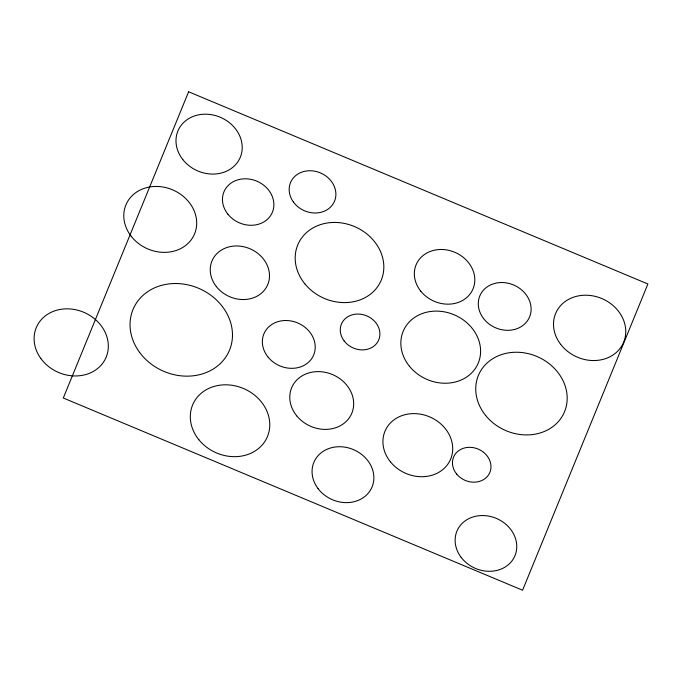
<?xml version="1.0" encoding="UTF-8"?>
<svg xmlns="http://www.w3.org/2000/svg" width="682" height="682" viewBox="0 0 682 682"><rect width="100%" height="100%" fill="white"/><g stroke="black" fill="none" stroke-linecap="round" stroke-linejoin="round"><path stroke-width="1.02" d="M188.616 91.78L63.298 398.007L522.582 590.22L647.9 283.993L188.616 91.78M461.151 557.373A31.517 27.101 24 0 0 514.211 557.347A31.517 27.101 24 0 0 482.481 515.541A31.517 27.101 24 0 0 461.151 557.373M456.71 474.118A19.701 16.948 24 0 0 489.693 472.805A19.701 16.948 24 0 0 468.722 447.341A19.701 16.948 24 0 0 456.71 474.118M485.678 415.526A46.743 40.187 24 0 0 564.005 412.951A46.743 40.187 24 0 0 514.731 352.262A46.743 40.187 24 0 0 485.678 415.526M483.436 318.383A27.016 23.231 24 0 0 528.917 318.358A27.016 23.231 24 0 0 501.713 282.527A27.016 23.231 24 0 0 483.436 318.383M409.422 366.217A40.767 35.055 24 0 0 477.775 364.171A40.767 35.055 24 0 0 434.963 311.128A40.767 35.055 24 0 0 409.422 366.217M420.828 291.231A30.903 26.572 24 0 0 472.66 289.731A30.903 26.572 24 0 0 440.24 249.493A30.903 26.572 24 0 0 420.828 291.231M560.689 344.376A36.93 31.756 24 0 0 622.828 344.052A36.93 31.756 24 0 0 585.378 295.212A36.93 31.756 24 0 0 560.689 344.376M390.436 461.833A35.677 30.673 24 0 0 450.239 460.043A35.677 30.673 24 0 0 412.781 413.624A35.677 30.673 24 0 0 390.436 461.833M318.11 488.67A31.594 27.169 24 0 0 371.306 488.636A31.594 27.169 24 0 0 339.491 446.727A31.594 27.169 24 0 0 318.11 488.67M296.755 415.875A32.659 28.081 24 0 0 351.477 414A32.659 28.081 24 0 0 316.968 371.63A32.659 28.081 24 0 0 296.755 415.875M344.154 340.949A20.264 17.417 24 0 0 378.263 340.923A20.264 17.417 24 0 0 357.862 314.052A20.264 17.417 24 0 0 344.154 340.949M304.786 283.772A45.319 38.968 24 0 0 380.735 281.325A45.319 38.968 24 0 0 332.995 222.46A45.319 38.968 24 0 0 304.786 283.772M293.413 202.017A23.887 20.545 24 0 0 333.728 202.852A23.887 20.545 24 0 0 310.438 170.747A23.887 20.545 24 0 0 293.413 202.017M268.197 357.249A27.041 23.248 24 0 0 313.456 355.493A27.041 23.248 24 0 0 284.726 320.531A27.041 23.248 24 0 0 268.197 357.249M198.863 439.719A40.622 34.927 24 0 0 266.969 437.673A40.622 34.927 24 0 0 224.301 384.827A40.622 34.927 24 0 0 198.863 439.719M216.382 286.602A30.289 26.044 24 0 0 267.25 285.698A30.289 26.044 24 0 0 235.989 245.972A30.289 26.044 24 0 0 216.382 286.602M139.58 352.372A52.361 45.021 24 0 0 227.882 353.617A52.361 45.021 24 0 0 176.314 283.524A52.361 45.021 24 0 0 139.58 352.372M227.958 214.259A26.274 22.591 24 0 0 272.033 213.048A26.274 22.591 24 0 0 244.531 178.803A26.274 22.591 24 0 0 227.958 214.259M182.81 159.571A33.861 29.113 24 0 0 239.689 158.642A33.861 29.113 24 0 0 204.805 114.192A33.861 29.113 24 0 0 182.81 159.571M131.106 236.134A37.263 32.037 24 0 0 193.782 235.631A37.263 32.037 24 0 0 155.846 186.442A37.263 32.037 24 0 0 131.106 236.134M40.809 358.442A37.945 32.625 24 0 0 104.849 359.908A37.945 32.625 24 0 0 67.995 308.844A37.945 32.625 24 0 0 40.809 358.442"/></g></svg>
